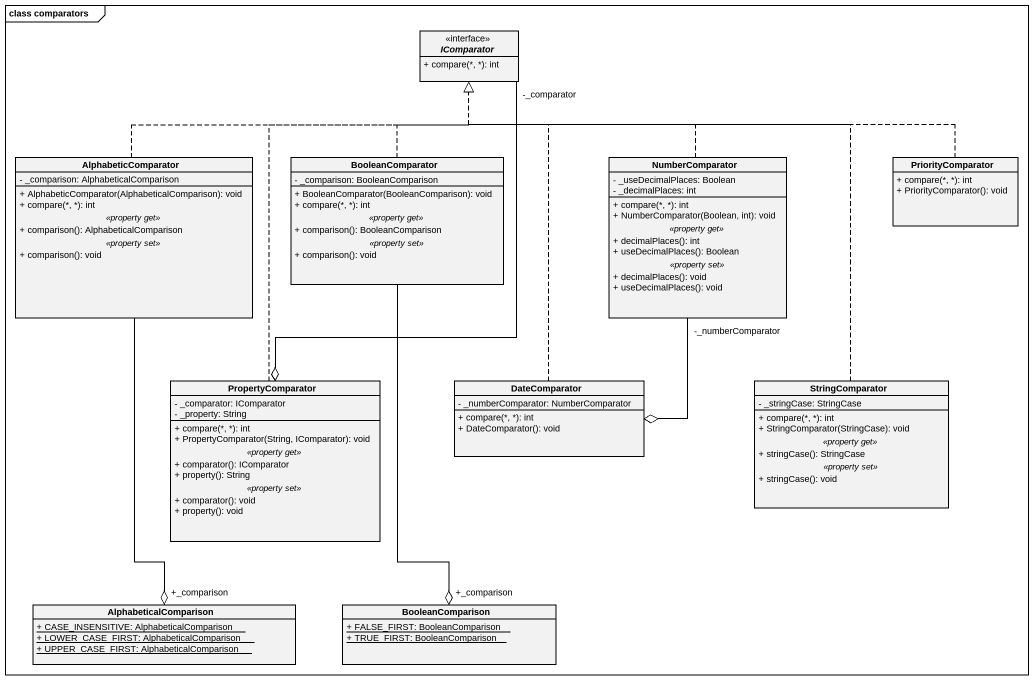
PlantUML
@startuml
mainframe class comparators
hide circle
hide empty members
skinparam classAttributeIconSize 0
interface IComparator <<interface>> {
  + compare(*, *): int
}
class AlphabeticComparator {
  - _comparison: AlphabeticalComparison
  --
  + AlphabeticComparator(AlphabeticalComparison): void
  + compare(*, *): int
  .. <<property get>> ..
  + comparison(): AlphabeticalComparison
  .. <<property set>> ..
  + comparison(): void
}
class BooleanComparator {
  - _comparison: BooleanComparison
  --
  + BooleanComparator(BooleanComparison): void
  + compare(*, *): int
  .. <<property get>> ..
  + comparison(): BooleanComparison
  .. <<property set>> ..
  + comparison(): void
}
class NumberComparator {
  - _useDecimalPlaces: Boolean
  - _decimalPlaces: int
  --
  + compare(*, *): int
  + NumberComparator(Boolean, int): void
  .. <<property get>> ..
  + decimalPlaces(): int
  + useDecimalPlaces(): Boolean
  .. <<property set>> ..
  + decimalPlaces(): void
  + useDecimalPlaces(): void
}
class PriorityComparator {
  + compare(*, *): int
  + PriorityComparator(): void
}
class PropertyComparator {
  - _comparator: IComparator
  - _property: String
  --
  + compare(*, *): int
  + PropertyComparator(String, IComparator): void
  .. <<property get>> ..
  + comparator(): IComparator
  + property(): String
  .. <<property set>> ..
  + comparator(): void
  + property(): void
}
class DateComparator {
  - _numberComparator: NumberComparator
  + compare(*, *): int
  + DateComparator(): void
}
class StringComparator {
  - _stringCase: StringCase
  --
  + compare(*, *): int
  + StringComparator(StringCase): void
  .. <<property get>> ..
  + stringCase(): StringCase
  .. <<property set>> ..
  + stringCase(): void
}
class AlphabeticalComparison {
  {static} + CASE_INSENSITIVE: AlphabeticalComparison
  {static} + LOWER_CASE_FIRST: AlphabeticalComparison
  {static} + UPPER_CASE_FIRST: AlphabeticalComparison
}
class BooleanComparison {
  {static} + FALSE_FIRST: BooleanComparison
  {static} + TRUE_FIRST: BooleanComparison
}
IComparator "-_comparator" --o PropertyComparator
AlphabeticComparator .right.|> IComparator
AlphabeticComparator --o "+_comparison" AlphabeticalComparison
BooleanComparator .up.|> IComparator
BooleanComparator --o "+_comparison" BooleanComparison
NumberComparator .up.|> IComparator
NumberComparator "-_numberComparator" --o DateComparator
PriorityComparator .left.|> IComparator
PropertyComparator .up.|> IComparator
DateComparator .up.|> IComparator
StringComparator .up.|> IComparator
@enduml
